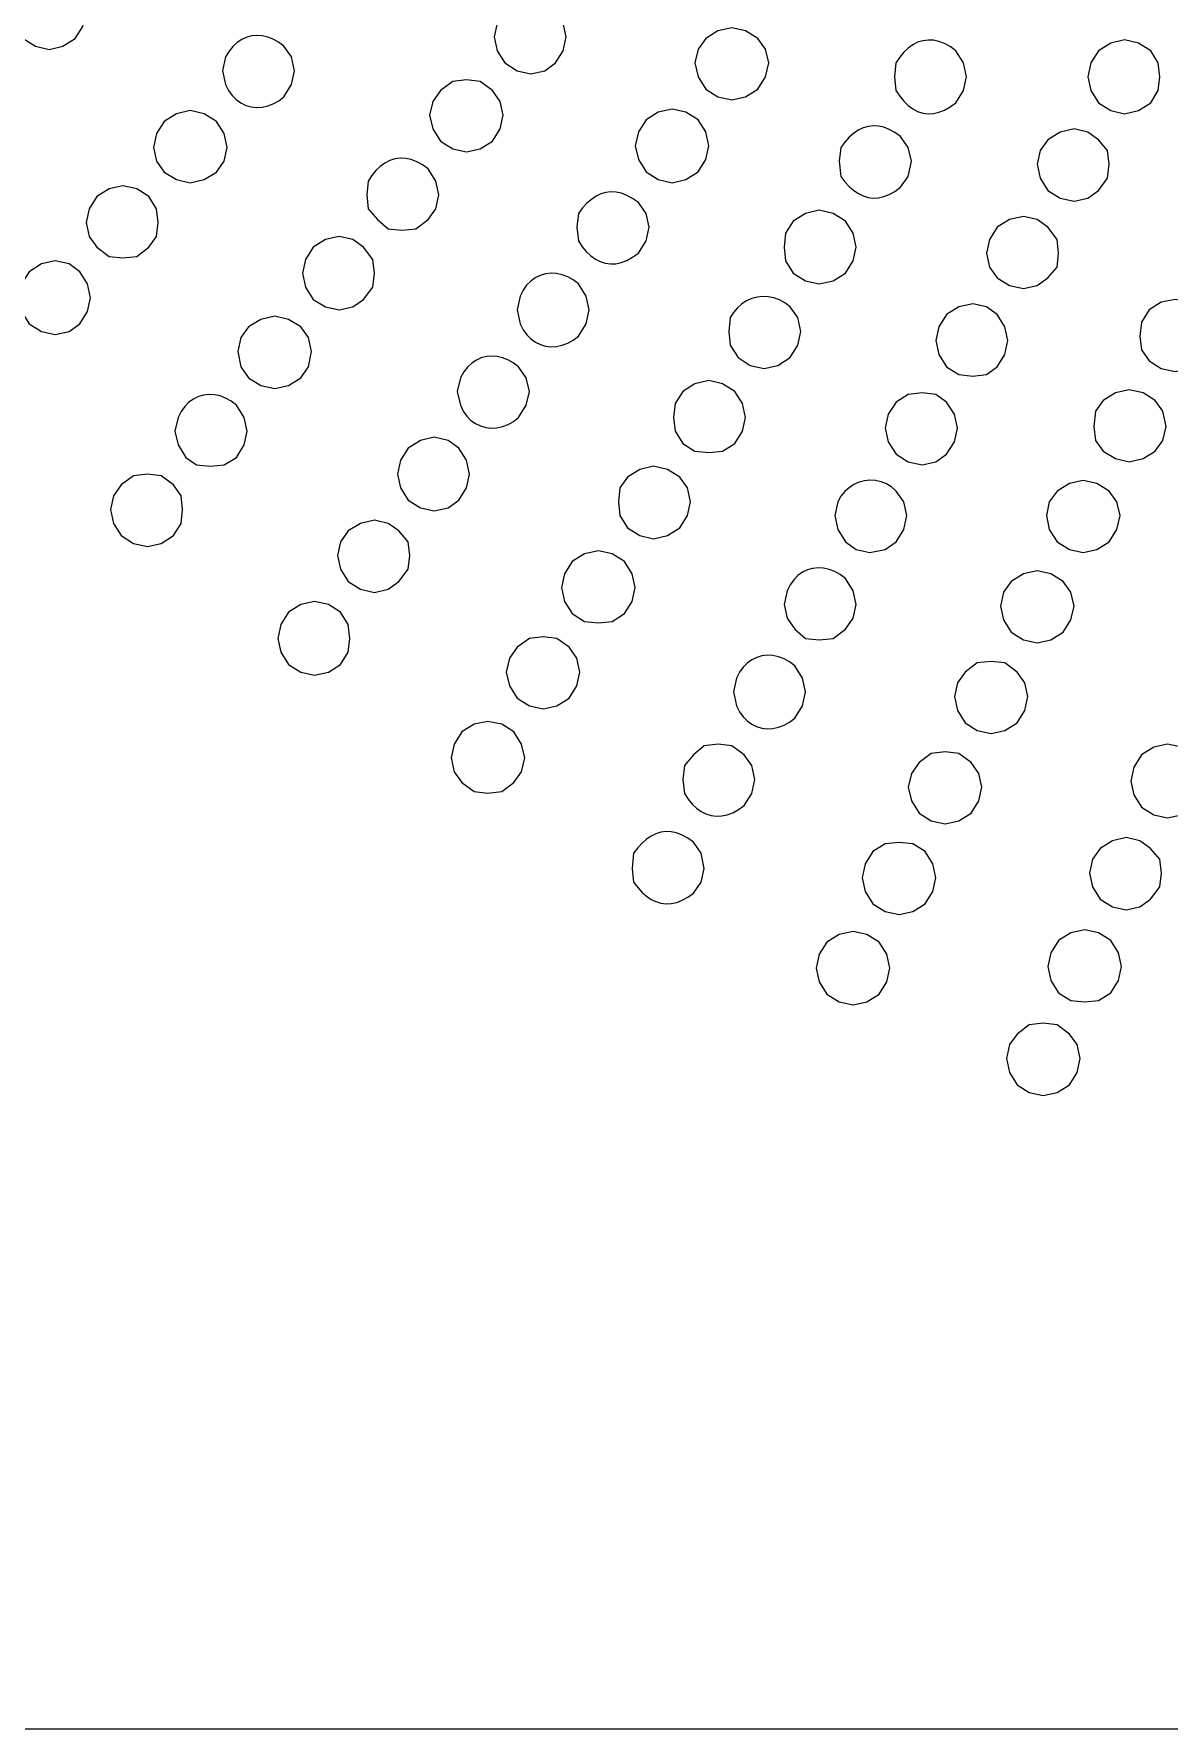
# Model space of a CAD drawing. Extents: x 0 to 247, y -13 to 225.
# Drawn here: x 40.18 to 54.53, y 79.45 to 100.89 of the extents above; entities that cross this region are included whole.
import ezdxf

# ---------------------------------------------------------------- set-up
doc = ezdxf.new("R2010")
doc.units = 0
doc.layers.add('GEOMETRY', color=7, linetype='Continuous')

msp = doc.modelspace()

# ---------------------------------------------------------------- linework, layer by layer
at = {"layer": 'GEOMETRY', "lineweight": 13}
for points in [[(18.663, 189.429), (128.639, 189.429), (128.639, 79.45), (18.663, 79.45), (18.663, 189.429)], [(40.837, 101.16), (40.798, 101.333), (40.701, 101.488), (40.545, 101.585), (40.372, 101.603), (40.197, 101.585), (40.042, 101.488), (39.945, 101.333), (39.905, 101.16), (39.945, 100.982), (40.042, 100.83), (40.197, 100.732), (40.372, 100.692), (40.545, 100.732), (40.701, 100.83), (40.798, 100.982), (40.837, 101.16)], [(46.909, 100.85), (46.87, 101.022), (46.773, 101.179), (46.637, 101.276), (46.463, 101.313), (46.288, 101.276), (46.132, 101.179), (46.036, 101.022), (45.997, 100.85), (46.036, 100.674), (46.132, 100.52), (46.288, 100.422), (46.463, 100.383), (46.637, 100.422), (46.773, 100.52), (46.87, 100.674), (46.909, 100.85)], [(43.474, 100.422), (43.435, 100.597), (43.338, 100.733), (43.272, 100.783), (43.204, 100.821), (43.136, 100.848), (43.067, 100.864), (42.999, 100.868), (42.933, 100.862), (42.868, 100.845), (42.806, 100.816), (42.748, 100.777), (42.694, 100.728), (42.645, 100.668), (42.601, 100.597), (42.563, 100.422), (42.601, 100.247), (42.639, 100.172), (42.685, 100.109), (42.737, 100.056), (42.795, 100.014), (42.858, 99.984), (42.924, 99.965), (42.993, 99.958), (43.064, 99.961), (43.134, 99.977), (43.204, 100.003), (43.273, 100.042), (43.338, 100.092), (43.435, 100.247), (43.474, 100.422)], [(49.469, 100.52), (49.43, 100.693), (49.333, 100.83), (49.178, 100.926), (49.003, 100.965), (48.828, 100.926), (48.673, 100.83), (48.576, 100.693), (48.537, 100.52), (48.576, 100.345), (48.673, 100.188), (48.828, 100.092), (49.003, 100.054), (49.178, 100.092), (49.333, 100.188), (49.43, 100.345), (49.469, 100.52)], [(51.972, 100.345), (51.933, 100.52), (51.835, 100.674), (51.764, 100.726), (51.693, 100.766), (51.622, 100.793), (51.552, 100.807), (51.484, 100.81), (51.417, 100.801), (51.353, 100.781), (51.291, 100.75), (51.232, 100.708), (51.177, 100.655), (51.126, 100.593), (51.079, 100.52), (51.06, 100.345), (51.079, 100.171), (51.126, 100.098), (51.177, 100.035), (51.232, 99.982), (51.291, 99.939), (51.353, 99.908), (51.417, 99.887), (51.484, 99.878), (51.552, 99.881), (51.622, 99.896), (51.693, 99.923), (51.764, 99.963), (51.835, 100.016), (51.933, 100.171), (51.972, 100.345)], [(54.416, 100.345), (54.396, 100.52), (54.3, 100.674), (54.145, 100.772), (53.97, 100.811), (53.796, 100.772), (53.64, 100.674), (53.543, 100.52), (53.505, 100.345), (53.543, 100.171), (53.64, 100.016), (53.796, 99.917), (53.97, 99.878), (54.145, 99.917), (54.3, 100.016), (54.396, 100.171), (54.416, 100.345)], [(46.113, 99.859), (46.075, 100.034), (45.976, 100.171), (45.822, 100.286), (45.648, 100.306), (45.473, 100.286), (45.317, 100.171), (45.22, 100.034), (45.181, 99.859), (45.22, 99.686), (45.317, 99.53), (45.473, 99.433), (45.648, 99.395), (45.822, 99.433), (45.976, 99.53), (46.075, 99.686), (46.113, 99.859)], [(42.621, 99.451), (42.582, 99.627), (42.486, 99.78), (42.33, 99.878), (42.155, 99.917), (41.981, 99.878), (41.826, 99.78), (41.728, 99.627), (41.69, 99.451), (41.728, 99.277), (41.826, 99.14), (41.981, 99.045), (42.155, 99.006), (42.33, 99.045), (42.486, 99.14), (42.582, 99.277), (42.621, 99.451)], [(48.713, 99.472), (48.674, 99.647), (48.577, 99.801), (48.422, 99.897), (48.247, 99.937), (48.073, 99.897), (47.918, 99.801), (47.821, 99.647), (47.782, 99.472), (47.821, 99.297), (47.918, 99.141), (48.073, 99.045), (48.247, 99.006), (48.422, 99.045), (48.577, 99.141), (48.674, 99.297), (48.713, 99.472)], [(51.273, 99.278), (51.234, 99.452), (51.137, 99.59), (51.065, 99.641), (50.994, 99.68), (50.924, 99.706), (50.856, 99.721), (50.79, 99.725), (50.725, 99.717), (50.662, 99.698), (50.601, 99.669), (50.542, 99.629), (50.486, 99.58), (50.432, 99.52), (50.38, 99.452), (50.362, 99.278), (50.38, 99.083), (50.433, 99.015), (50.488, 98.956), (50.545, 98.907), (50.603, 98.868), (50.664, 98.838), (50.726, 98.82), (50.79, 98.812), (50.856, 98.815), (50.924, 98.83), (50.993, 98.857), (51.064, 98.896), (51.137, 98.948), (51.234, 99.083), (51.273, 99.278)], [(53.776, 99.238), (53.755, 99.413), (53.639, 99.548), (53.505, 99.646), (53.33, 99.686), (53.155, 99.646), (53, 99.548), (52.903, 99.413), (52.864, 99.238), (52.903, 99.061), (53, 98.908), (53.155, 98.811), (53.33, 98.773), (53.505, 98.811), (53.639, 98.908), (53.755, 99.061), (53.776, 99.238)], [(45.297, 98.852), (45.259, 99.025), (45.161, 99.181), (45.092, 99.232), (45.021, 99.271), (44.95, 99.297), (44.88, 99.312), (44.811, 99.315), (44.743, 99.306), (44.678, 99.286), (44.615, 99.254), (44.556, 99.212), (44.501, 99.16), (44.451, 99.097), (44.405, 99.025), (44.386, 98.852), (44.405, 98.676), (44.522, 98.542), (44.658, 98.422), (44.832, 98.405), (45.006, 98.422), (45.161, 98.542), (45.259, 98.676), (45.297, 98.852)], [(41.748, 98.503), (41.729, 98.676), (41.632, 98.83), (41.477, 98.927), (41.303, 98.967), (41.128, 98.927), (40.973, 98.83), (40.875, 98.676), (40.837, 98.503), (40.875, 98.326), (40.973, 98.191), (41.128, 98.073), (41.303, 98.056), (41.477, 98.073), (41.632, 98.191), (41.729, 98.326), (41.748, 98.503)], [(47.956, 98.444), (47.918, 98.618), (47.821, 98.755), (47.748, 98.806), (47.677, 98.845), (47.608, 98.872), (47.54, 98.887), (47.474, 98.89), (47.409, 98.882), (47.346, 98.863), (47.286, 98.834), (47.227, 98.794), (47.17, 98.745), (47.115, 98.686), (47.063, 98.618), (47.044, 98.444), (47.063, 98.269), (47.111, 98.196), (47.163, 98.134), (47.219, 98.081), (47.277, 98.039), (47.339, 98.008), (47.402, 97.987), (47.468, 97.978), (47.536, 97.981), (47.605, 97.996), (47.676, 98.023), (47.748, 98.063), (47.821, 98.116), (47.918, 98.269), (47.956, 98.444)], [(50.575, 98.192), (50.537, 98.366), (50.44, 98.52), (50.284, 98.618), (50.109, 98.657), (49.935, 98.618), (49.78, 98.52), (49.682, 98.366), (49.663, 98.192), (49.682, 98.017), (49.78, 97.862), (49.935, 97.764), (50.109, 97.727), (50.284, 97.764), (50.44, 97.862), (50.537, 98.017), (50.575, 98.192)], [(53.135, 98.115), (53.116, 98.288), (52.999, 98.443), (52.864, 98.542), (52.69, 98.578), (52.515, 98.542), (52.36, 98.443), (52.262, 98.288), (52.223, 98.115), (52.262, 97.936), (52.36, 97.803), (52.515, 97.706), (52.69, 97.667), (52.864, 97.706), (52.999, 97.803), (53.116, 97.936), (53.135, 98.115)], [(44.483, 97.862), (44.463, 98.036), (44.347, 98.192), (44.211, 98.288), (44.037, 98.327), (43.863, 98.288), (43.708, 98.192), (43.611, 98.036), (43.572, 97.862), (43.611, 97.686), (43.708, 97.53), (43.863, 97.435), (44.037, 97.397), (44.211, 97.435), (44.347, 97.53), (44.463, 97.686), (44.483, 97.862)], [(40.895, 97.549), (40.856, 97.727), (40.759, 97.88), (40.623, 97.978), (40.448, 98.017), (40.274, 97.978), (40.119, 97.88), (40.022, 97.727), (39.983, 97.549), (40.022, 97.378), (40.119, 97.222), (40.274, 97.126), (40.448, 97.085), (40.623, 97.126), (40.759, 97.222), (40.856, 97.378), (40.895, 97.549)], [(47.2, 97.397), (47.161, 97.571), (47.063, 97.727), (46.998, 97.777), (46.929, 97.815), (46.859, 97.841), (46.788, 97.856), (46.717, 97.86), (46.648, 97.852), (46.581, 97.833), (46.518, 97.803), (46.46, 97.761), (46.408, 97.709), (46.363, 97.645), (46.327, 97.571), (46.288, 97.397), (46.327, 97.222), (46.364, 97.147), (46.41, 97.083), (46.462, 97.031), (46.519, 96.989), (46.582, 96.959), (46.648, 96.94), (46.716, 96.932), (46.787, 96.936), (46.857, 96.951), (46.928, 96.978), (46.997, 97.016), (47.063, 97.067), (47.161, 97.222), (47.2, 97.397)], [(49.877, 97.126), (49.838, 97.299), (49.742, 97.435), (49.675, 97.485), (49.606, 97.523), (49.536, 97.549), (49.464, 97.564), (49.393, 97.567), (49.322, 97.559), (49.255, 97.541), (49.19, 97.512), (49.129, 97.473), (49.074, 97.425), (49.025, 97.366), (48.984, 97.299), (48.965, 97.126), (48.984, 96.949), (49.082, 96.794), (49.237, 96.696), (49.412, 96.657), (49.585, 96.696), (49.742, 96.794), (49.838, 96.949), (49.877, 97.126)], [(52.495, 97.008), (52.456, 97.183), (52.36, 97.337), (52.224, 97.435), (52.05, 97.474), (51.875, 97.435), (51.719, 97.337), (51.622, 97.183), (51.584, 97.008), (51.622, 96.833), (51.719, 96.679), (51.875, 96.582), (52.05, 96.561), (52.224, 96.582), (52.36, 96.679), (52.456, 96.833), (52.495, 97.008)], [(55.076, 97.067), (55.037, 97.241), (54.94, 97.397), (54.785, 97.493), (54.61, 97.53), (54.434, 97.493), (54.281, 97.397), (54.182, 97.241), (54.163, 97.067), (54.182, 96.892), (54.281, 96.755), (54.434, 96.658), (54.61, 96.618), (54.785, 96.658), (54.94, 96.755), (55.037, 96.892), (55.076, 97.067)], [(43.687, 96.871), (43.649, 97.047), (43.551, 97.183), (43.397, 97.277), (43.222, 97.318), (43.047, 97.277), (42.892, 97.183), (42.795, 97.047), (42.756, 96.871), (42.795, 96.679), (42.892, 96.54), (43.047, 96.443), (43.222, 96.404), (43.397, 96.443), (43.551, 96.54), (43.649, 96.679), (43.687, 96.871)], [(46.443, 96.365), (46.404, 96.54), (46.307, 96.678), (46.24, 96.728), (46.172, 96.766), (46.104, 96.792), (46.035, 96.808), (45.966, 96.813), (45.899, 96.806), (45.835, 96.789), (45.773, 96.761), (45.715, 96.722), (45.661, 96.672), (45.613, 96.612), (45.57, 96.54), (45.531, 96.365), (45.57, 96.191), (45.607, 96.117), (45.652, 96.053), (45.704, 96), (45.762, 95.959), (45.825, 95.929), (45.892, 95.91), (45.961, 95.902), (46.031, 95.906), (46.102, 95.921), (46.173, 95.948), (46.241, 95.986), (46.307, 96.035), (46.404, 96.191), (46.443, 96.365)], [(49.178, 96.035), (49.139, 96.214), (49.041, 96.365), (48.887, 96.464), (48.712, 96.505), (48.537, 96.464), (48.382, 96.365), (48.286, 96.214), (48.267, 96.035), (48.286, 95.862), (48.382, 95.707), (48.537, 95.609), (48.712, 95.592), (48.887, 95.609), (49.041, 95.707), (49.139, 95.862), (49.178, 96.035)], [(42.873, 95.863), (42.835, 96.036), (42.738, 96.192), (42.671, 96.242), (42.602, 96.281), (42.532, 96.309), (42.461, 96.324), (42.391, 96.328), (42.323, 96.32), (42.257, 96.301), (42.194, 96.27), (42.137, 96.229), (42.084, 96.175), (42.039, 96.111), (42.001, 96.036), (41.961, 95.863), (42.001, 95.689), (42.098, 95.532), (42.233, 95.436), (42.408, 95.42), (42.582, 95.436), (42.738, 95.532), (42.835, 95.689), (42.873, 95.863)], [(51.856, 95.902), (51.817, 96.077), (51.718, 96.231), (51.584, 96.329), (51.41, 96.349), (51.234, 96.329), (51.08, 96.231), (50.982, 96.077), (50.944, 95.902), (50.982, 95.729), (51.08, 95.571), (51.234, 95.474), (51.41, 95.436), (51.584, 95.474), (51.718, 95.571), (51.817, 95.729), (51.856, 95.902)], [(54.494, 95.922), (54.455, 96.115), (54.358, 96.253), (54.203, 96.349), (54.028, 96.388), (53.853, 96.349), (53.699, 96.253), (53.601, 96.115), (53.582, 95.922), (53.601, 95.746), (53.699, 95.61), (53.853, 95.516), (54.028, 95.474), (54.203, 95.516), (54.358, 95.61), (54.455, 95.746), (54.494, 95.922)], [(45.686, 95.319), (45.648, 95.495), (45.55, 95.65), (45.415, 95.747), (45.241, 95.786), (45.066, 95.747), (44.911, 95.65), (44.813, 95.495), (44.775, 95.319), (44.813, 95.145), (44.911, 94.99), (45.066, 94.892), (45.241, 94.854), (45.415, 94.892), (45.55, 94.99), (45.648, 95.145), (45.686, 95.319)], [(48.48, 94.971), (48.441, 95.145), (48.344, 95.28), (48.188, 95.378), (48.013, 95.419), (47.839, 95.378), (47.683, 95.28), (47.586, 95.145), (47.568, 94.971), (47.586, 94.795), (47.683, 94.643), (47.839, 94.544), (48.013, 94.503), (48.188, 94.544), (48.344, 94.643), (48.441, 94.795), (48.48, 94.971)], [(42.057, 94.874), (42.038, 95.047), (41.942, 95.185), (41.786, 95.299), (41.612, 95.318), (41.438, 95.299), (41.283, 95.185), (41.185, 95.047), (41.146, 94.874), (41.185, 94.697), (41.283, 94.544), (41.438, 94.445), (41.612, 94.406), (41.786, 94.445), (41.942, 94.544), (42.038, 94.697), (42.057, 94.874)], [(51.215, 94.795), (51.177, 94.971), (51.08, 95.106), (51.021, 95.158), (50.957, 95.197), (50.89, 95.224), (50.821, 95.239), (50.75, 95.243), (50.681, 95.236), (50.613, 95.217), (50.547, 95.188), (50.486, 95.149), (50.431, 95.099), (50.383, 95.04), (50.343, 94.971), (50.304, 94.795), (50.343, 94.622), (50.441, 94.465), (50.575, 94.369), (50.75, 94.331), (50.944, 94.369), (51.08, 94.465), (51.177, 94.622), (51.215, 94.795)], [(53.912, 94.795), (53.873, 94.971), (53.776, 95.106), (53.62, 95.203), (53.446, 95.24), (53.271, 95.203), (53.117, 95.106), (53.018, 94.971), (52.981, 94.795), (53.018, 94.621), (53.117, 94.465), (53.271, 94.369), (53.446, 94.33), (53.62, 94.369), (53.776, 94.465), (53.873, 94.621), (53.912, 94.795)], [(44.93, 94.292), (44.91, 94.465), (44.793, 94.603), (44.659, 94.697), (44.483, 94.738), (44.308, 94.697), (44.153, 94.603), (44.056, 94.465), (44.017, 94.292), (44.056, 94.117), (44.153, 93.962), (44.308, 93.864), (44.483, 93.825), (44.659, 93.864), (44.793, 93.962), (44.91, 94.117), (44.93, 94.292)], [(47.782, 93.885), (47.743, 94.059), (47.646, 94.215), (47.491, 94.311), (47.316, 94.351), (47.142, 94.311), (46.986, 94.215), (46.889, 94.059), (46.849, 93.885), (46.889, 93.709), (46.986, 93.556), (47.142, 93.458), (47.316, 93.438), (47.491, 93.458), (47.646, 93.556), (47.743, 93.709), (47.782, 93.885)], [(50.575, 93.671), (50.537, 93.846), (50.44, 94), (50.373, 94.05), (50.304, 94.089), (50.234, 94.116), (50.163, 94.131), (50.093, 94.135), (50.025, 94.128), (49.959, 94.109), (49.896, 94.079), (49.838, 94.037), (49.786, 93.985), (49.74, 93.921), (49.702, 93.846), (49.663, 93.671), (49.702, 93.498), (49.799, 93.359), (49.934, 93.242), (50.109, 93.226), (50.284, 93.242), (50.44, 93.359), (50.537, 93.498), (50.575, 93.671)], [(53.33, 93.652), (53.291, 93.826), (53.194, 93.963), (53.039, 94.059), (52.864, 94.097), (52.69, 94.059), (52.534, 93.963), (52.437, 93.826), (52.399, 93.652), (52.437, 93.478), (52.534, 93.323), (52.69, 93.226), (52.864, 93.185), (53.039, 93.226), (53.194, 93.323), (53.291, 93.478), (53.33, 93.652)], [(44.172, 93.242), (44.152, 93.419), (44.056, 93.573), (43.901, 93.671), (43.727, 93.709), (43.551, 93.671), (43.397, 93.573), (43.3, 93.419), (43.261, 93.242), (43.3, 93.068), (43.397, 92.914), (43.551, 92.816), (43.727, 92.778), (43.901, 92.816), (44.056, 92.914), (44.152, 93.068), (44.172, 93.242)], [(47.083, 92.817), (47.044, 92.991), (46.947, 93.13), (46.792, 93.243), (46.618, 93.263), (46.443, 93.243), (46.288, 93.13), (46.191, 92.991), (46.151, 92.817), (46.191, 92.644), (46.288, 92.487), (46.443, 92.392), (46.618, 92.351), (46.792, 92.392), (46.947, 92.487), (47.044, 92.644), (47.083, 92.817)], [(49.934, 92.566), (49.895, 92.74), (49.798, 92.894), (49.731, 92.945), (49.663, 92.984), (49.592, 93.011), (49.522, 93.026), (49.452, 93.03), (49.384, 93.023), (49.319, 93.003), (49.257, 92.973), (49.199, 92.931), (49.147, 92.878), (49.1, 92.815), (49.061, 92.74), (49.023, 92.566), (49.061, 92.392), (49.099, 92.316), (49.145, 92.252), (49.197, 92.2), (49.255, 92.158), (49.317, 92.127), (49.383, 92.108), (49.451, 92.101), (49.521, 92.105), (49.592, 92.12), (49.663, 92.146), (49.732, 92.185), (49.798, 92.235), (49.895, 92.392), (49.934, 92.566)], [(52.747, 92.506), (52.709, 92.681), (52.612, 92.817), (52.456, 92.934), (52.283, 92.952), (52.107, 92.934), (51.953, 92.817), (51.856, 92.681), (51.817, 92.506), (51.856, 92.332), (51.953, 92.177), (52.107, 92.08), (52.283, 92.042), (52.456, 92.08), (52.612, 92.177), (52.709, 92.332), (52.747, 92.506)], [(46.384, 91.731), (46.345, 91.905), (46.248, 92.061), (46.093, 92.157), (45.918, 92.194), (45.744, 92.157), (45.588, 92.061), (45.491, 91.905), (45.453, 91.731), (45.491, 91.557), (45.588, 91.421), (45.744, 91.306), (45.918, 91.284), (46.093, 91.306), (46.248, 91.421), (46.345, 91.557), (46.384, 91.731)], [(49.294, 91.458), (49.256, 91.635), (49.159, 91.769), (49.004, 91.886), (48.829, 91.904), (48.654, 91.886), (48.519, 91.769), (48.403, 91.635), (48.383, 91.458), (48.403, 91.283), (48.449, 91.211), (48.5, 91.148), (48.555, 91.096), (48.614, 91.054), (48.676, 91.023), (48.741, 91.003), (48.808, 90.994), (48.876, 90.997), (48.946, 91.012), (49.017, 91.039), (49.088, 91.078), (49.159, 91.13), (49.256, 91.283), (49.294, 91.458)], [(52.165, 91.36), (52.126, 91.536), (52.03, 91.672), (51.875, 91.789), (51.7, 91.808), (51.525, 91.789), (51.37, 91.672), (51.273, 91.536), (51.234, 91.36), (51.273, 91.188), (51.37, 91.032), (51.525, 90.936), (51.7, 90.897), (51.875, 90.936), (52.03, 91.032), (52.126, 91.188), (52.165, 91.36)], [(54.959, 91.438), (54.94, 91.614), (54.824, 91.769), (54.688, 91.867), (54.514, 91.905), (54.339, 91.867), (54.184, 91.769), (54.087, 91.614), (54.048, 91.438), (54.087, 91.265), (54.184, 91.11), (54.339, 91.013), (54.514, 90.974), (54.688, 91.013), (54.824, 91.11), (54.94, 91.265), (54.959, 91.438)], [(48.654, 90.335), (48.616, 90.525), (48.518, 90.664), (48.445, 90.716), (48.374, 90.755), (48.304, 90.782), (48.236, 90.797), (48.17, 90.8), (48.106, 90.792), (48.043, 90.773), (47.983, 90.743), (47.924, 90.703), (47.868, 90.653), (47.813, 90.594), (47.761, 90.525), (47.743, 90.335), (47.761, 90.16), (47.813, 90.092), (47.867, 90.032), (47.923, 89.983), (47.982, 89.943), (48.043, 89.914), (48.106, 89.895), (48.171, 89.887), (48.238, 89.89), (48.306, 89.905), (48.376, 89.932), (48.446, 89.971), (48.518, 90.023), (48.616, 90.16), (48.654, 90.335)], [(54.435, 90.274), (54.415, 90.45), (54.299, 90.587), (54.163, 90.684), (53.99, 90.723), (53.815, 90.684), (53.66, 90.587), (53.562, 90.45), (53.524, 90.274), (53.562, 90.101), (53.66, 89.946), (53.815, 89.85), (53.99, 89.811), (54.163, 89.85), (54.299, 89.946), (54.415, 90.101), (54.435, 90.274)], [(51.584, 90.217), (51.545, 90.394), (51.448, 90.547), (51.293, 90.644), (51.118, 90.663), (50.944, 90.644), (50.788, 90.547), (50.691, 90.394), (50.653, 90.217), (50.691, 90.044), (50.788, 89.888), (50.944, 89.79), (51.118, 89.751), (51.293, 89.79), (51.448, 89.888), (51.545, 90.044), (51.584, 90.217)], [(51.001, 89.072), (50.963, 89.248), (50.867, 89.402), (50.711, 89.498), (50.537, 89.537), (50.362, 89.498), (50.206, 89.402), (50.109, 89.248), (50.071, 89.072), (50.109, 88.899), (50.206, 88.742), (50.362, 88.645), (50.537, 88.607), (50.711, 88.645), (50.867, 88.742), (50.963, 88.899), (51.001, 89.072)], [(53.93, 89.093), (53.892, 89.267), (53.795, 89.422), (53.639, 89.52), (53.465, 89.559), (53.29, 89.52), (53.135, 89.422), (53.038, 89.267), (52.999, 89.093), (53.038, 88.918), (53.135, 88.761), (53.29, 88.663), (53.465, 88.646), (53.639, 88.663), (53.795, 88.761), (53.892, 88.918), (53.93, 89.093)], [(53.408, 87.929), (53.369, 88.106), (53.271, 88.239), (53.117, 88.354), (52.942, 88.376), (52.765, 88.354), (52.612, 88.239), (52.515, 88.106), (52.476, 87.929), (52.515, 87.754), (52.612, 87.598), (52.765, 87.501), (52.942, 87.464), (53.117, 87.501), (53.271, 87.598), (53.369, 87.754), (53.408, 87.929)]]:
    msp.add_lwpolyline(points, close=True, dxfattribs=at)

doc.saveas('drawing.dxf')
